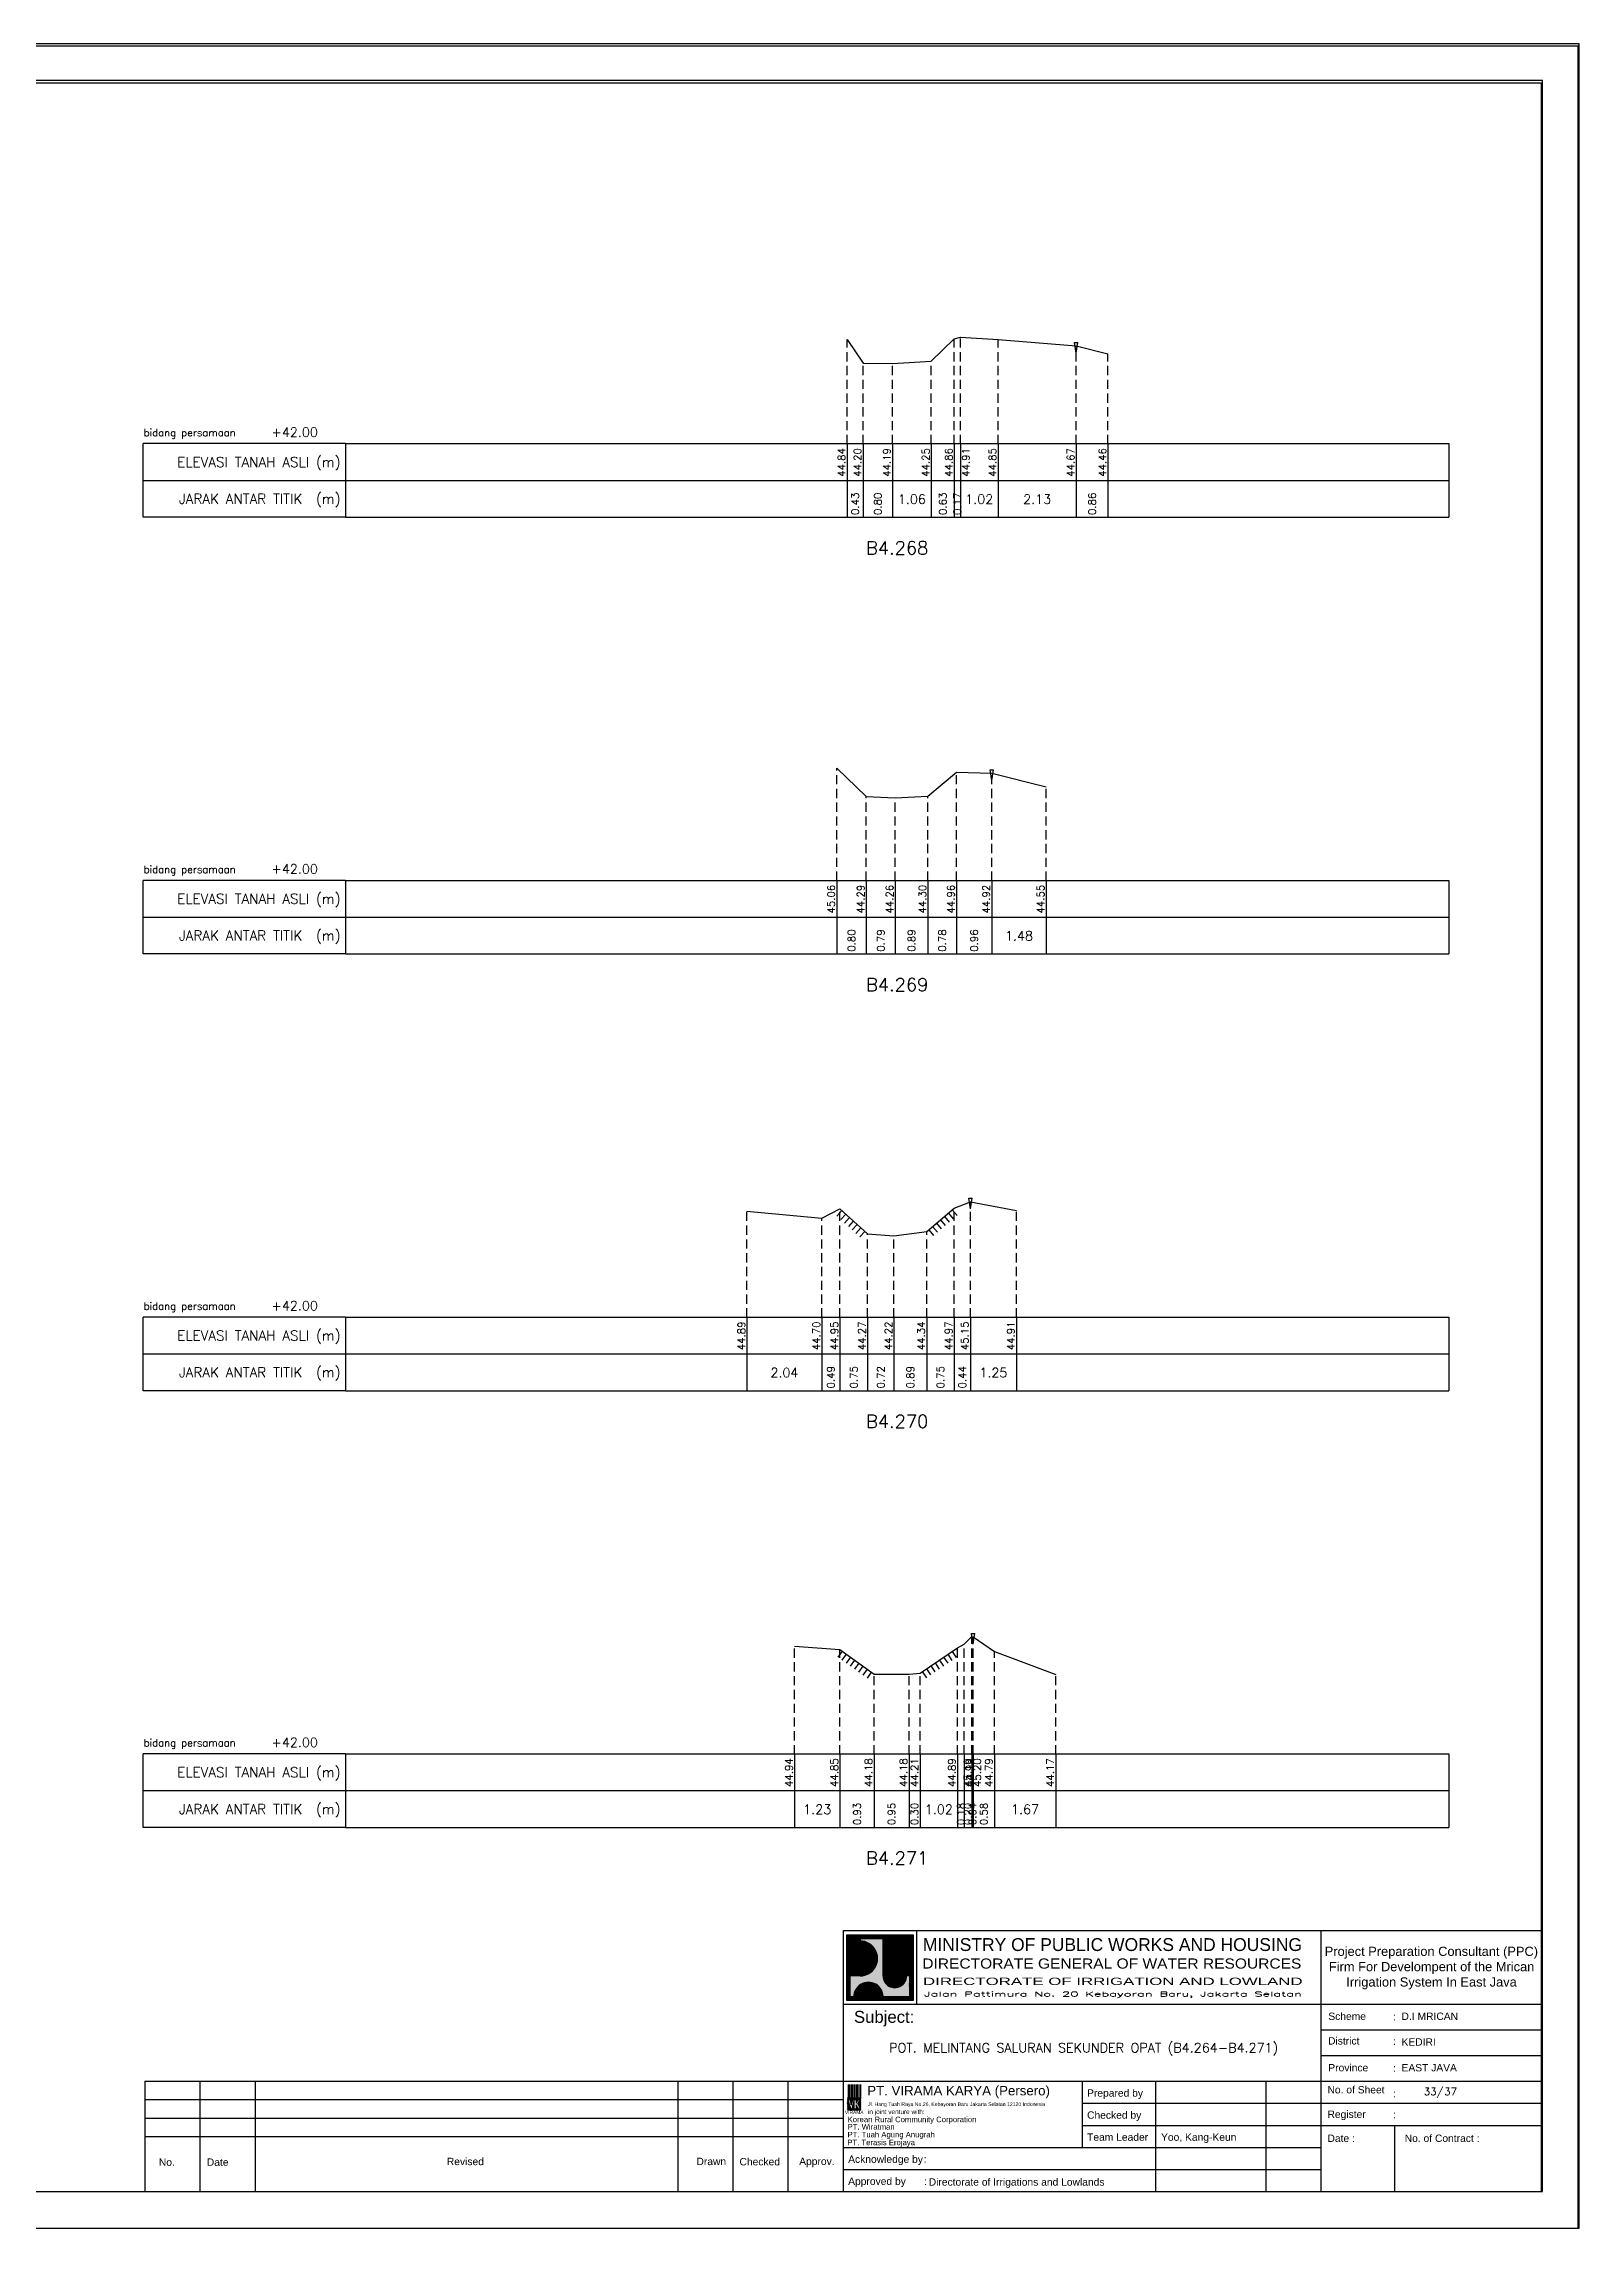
# Model space of a CAD drawing. Header units: inches. Extents: x -11 to 3175, y -842 to -783.
# Drawn here: x 2789.3 to 2831.1, y -842 to -782.6 of the extents above; entities that cross this region are included whole.
import ezdxf
from ezdxf.enums import TextEntityAlignment as Align

# ---------------------------------------------------------------- set-up
doc = ezdxf.new("R2010")
doc.units = ezdxf.units.IN
doc.header["$MEASUREMENT"] = 0
doc.linetypes.add('DASHED2', pattern=[0.375, 0.25, -0.125])
doc.layers.add('KOP', color=7, linetype='Continuous')
doc.layers.add('pelengkap', color=7, linetype='Continuous')
doc.styles.add('ARIAL', font='arial.ttf')
doc.styles.add('battang01', font='arial.ttf')
doc.styles.add('L100', font='simplex.shx', dxfattribs={"height": 0.254})
doc.styles.add('L140', font='simplex.shx', dxfattribs={"height": 0.356})
doc.styles.add('L80', font='simplex.shx', dxfattribs={"height": 0.203})
doc.styles.add('ROMANS-N', font='ROMANS.SHX', dxfattribs={"width": 0.8})
doc.styles.add('SONDU', font='arial.ttf')
doc.styles.get("Standard").update_dxf_attribs({"font": 'simplex.shx'})
doc.styles.add('STYLE1', font='arial.ttf', dxfattribs={"height": 0.2})
pattern_1 = [(45, (0, 0), (-0.08838834764831843, 0.08838834764831845), [])]

# ---------------------------------------------------------------- blocks, each defined once
blk = doc.blocks.new('kop')
at = {"layer": 'KOP'}
h = blk.add_hatch(color=3, dxfattribs=at)
h.paths.add_polyline_path([(609.8653532927285, 69.7965174242664), (591.8076082223538, 69.7965174242664), (591.8076082223538, 51.90947071793616), (609.8653532927285, 51.90947071793616)])
h.paths.add_polyline_path([(592.1020534932645, 52.24844148547069), (592.1020534932645, 69.50460869670152), (609.5341911203627, 69.50460869670152), (609.5341911203627, 52.24844148547069)], flags=16)
edge = h.paths.add_edge_path(flags=0)
edge.add_line((608.873529834174, 52.90910277674104), (601.6712012034158, 52.90910277674104))
edge.add_ellipse((597.6820295724688, 52.91975268540099), major_axis=(2.820780363398898, 2.820780363398898), ratio=0.9999999999999934, start_angle=314.8470375744171, end_angle=495.1529624255826)
edge.add_line((593.6928579415221, 52.90910277674104), (592.7627147794652, 52.90910277674104))
edge.add_line((592.7627147794651, 52.90910277674104), (592.7627147794651, 58.62619728620361))
edge.add_line((592.7627147794651, 58.62619728620368), (595.428986556629, 58.62619728620368))
edge.add_ellipse((595.4289865566291, 63.36824099147847), major_axis=(-3.353131261170752, 3.353131261170752), ratio=0.9999999999999983, start_angle=134.9999999999999, end_angle=314.9999999999999)
edge.add_line((595.4289865566291, 68.11028469675327), (595.4289865566291, 68.84394741944757))
edge.add_line((595.4289865566291, 68.84394741944752), (601.6547436091821, 68.84394741944752))
edge.add_line((601.6547436091821, 68.84394741944752), (601.6547436091821, 58.59413430307072))
edge.add_ellipse((604.8563547331537, 58.62619728605213), major_axis=(2.263994459030571, 2.263994459030571), ratio=0.9999999999991376, start_angle=135.5737774266452, end_angle=315.0000000026869)
edge.add_line((608.0581264027169, 58.62619728620368), (608.873529834174, 58.62619728620368))
edge.add_line((608.873529834174, 58.62619728620368), (608.873529834174, 52.9091027767411))
h = blk.add_hatch(dxfattribs=at)
h.set_pattern_fill('ANSI31', color=21)
h.set_pattern_definition(pattern_1)
h.paths.add_polyline_path([(609.5341911203627, 69.50460869670152), (592.1020534932645, 69.50460869670152), (592.1020534932645, 52.24844148547069), (609.5341911203627, 52.24844148547069)])
edge = h.paths.add_edge_path(flags=16)
edge.add_line((608.0581264038578, 58.62619728331649), (608.873529834174, 58.62619728331649))
edge.add_line((608.873529834174, 58.62619728331649), (608.873529834174, 52.90910277674104))
edge.add_line((608.873529834174, 52.90910277674104), (601.6712012043477, 52.90910277674104))
edge.add_ellipse((597.6820295732255, 52.91975268530538), major_axis=(-2.820780363950464, 2.820780363950464), ratio=0.9999999999999999, start_angle=224.8470375717975, end_angle=405.1529624282025)
edge.add_line((593.6928579421033, 52.90910277674104), (592.7627147794651, 52.90910277674104))
edge.add_line((592.7627147794651, 52.90910277674104), (592.7627147794651, 58.62619728331649))
edge.add_line((592.7627147794651, 58.62619728331649), (595.4289865705781, 58.62619728331649))
edge.add_ellipse((595.4289865571182, 63.3682409894528), major_axis=(-3.353131262124677, 3.353131262124677), ratio=0.9999999999999912, start_angle=134.9999999999997, end_angle=314.9999999999998)
edge.add_line((595.4289865571182, 68.11028469676671), (595.4289865571182, 68.84394741944752))
edge.add_line((595.4289865571182, 68.84394741944752), (601.6547436095548, 68.84394741944752))
edge.add_line((601.6547436095548, 68.84394741944752), (601.6547436095548, 58.5941344047481))
edge.add_ellipse((604.8563547345466, 58.62619728331649), major_axis=(-2.263994459341034, 2.263994459341035), ratio=0.999999999999965, start_angle=45.57377555810933, end_angle=225.000000000001)
h = blk.add_hatch(color=3, dxfattribs=at)
edge = h.paths.add_edge_path()
edge.add_line((601.6547436091821, 68.84394741944752), (595.4289865566291, 68.84394741944752))
edge.add_line((595.4289865566291, 68.84394741944752), (595.4289865566291, 68.11028469675321))
edge.add_ellipse((595.4289865566291, 63.36824099147847), major_axis=(-3.353131261170759, 3.353131261170758), ratio=0.9999999999999979, start_angle=134.9999999999999, end_angle=314.99999999999994, ccw=False)
edge.add_line((595.4289865566291, 58.62619728620368), (592.7627147794652, 58.62619728620368))
edge.add_line((592.7627147794651, 58.62619728620368), (592.7627147794651, 52.9091027767411))
edge.add_line((592.7627147794651, 52.90910277674104), (593.692857941522, 52.90910277674104))
edge.add_ellipse((597.6820295724688, 52.91975268540099), major_axis=(-2.820780363398898, 2.820780363398898), ratio=0.9999999999999934, start_angle=-135.1529624255826, end_angle=45.15296242558293, ccw=False)
edge.add_line((601.6712012034156, 52.90910277674104), (608.8735298341738, 52.90910277674104))
edge.add_line((608.873529834174, 52.90910277674104), (608.873529834174, 58.62619728620361))
edge.add_line((608.873529834174, 58.62619728620368), (608.0581264027169, 58.62619728620368))
edge.add_ellipse((604.856354733136, 58.62619728987087), major_axis=(2.263994459042317, 2.263994459042318), ratio=0.9999999999997576, start_angle=134.426222510409, end_angle=314.999999934367, ccw=False)
edge.add_line((601.6547436091821, 58.65826027636805), (601.6547436091821, 68.8439474194476))
h = blk.add_hatch(dxfattribs=at)
h.set_pattern_fill('ANSI31', color=41)
h.set_pattern_definition(pattern_1)
h.paths.add_polyline_path([(595.5939701222399, 25.44229578518152), (591.9923714647559, 25.44229578518152), (591.9923714647559, 22.12011222587194), (595.5939701222399, 22.12011222587194)])
h.paths.add_polyline_path([(594.8290399212113, 23.80107538915849), (595.486404190889, 22.50553331270966), (594.9518442189607, 22.50553331270966), (594.3704352444638, 23.59173922572727), (594.3704352444638, 22.50553331270966), (593.8526512319377, 22.50553331270966), (593.8526512319377, 24.7253559070662), (593.2416323709347, 22.50553331270966), (592.8436656118323, 22.50553331270966), (592.1206616099082, 25.0450254569166), (592.6728596590955, 25.0450254569166), (593.0257276515837, 23.53939475651638), (593.4088768836065, 25.0450254569166), (594.3704352444638, 25.0450254569166), (594.3704352444638, 23.99209855350495), (594.8904903176194, 25.0450254569166), (595.4627761213299, 25.0450254569166)], flags=16)
at = {"color": 2}
blk.add_lwpolyline([(-49.29008735655361, -9.987386569675465), (790.6905617838997, -9.987386569675465), (790.6905617838997, 583.2926438577114), (-49.29008735655361, 583.2926438577114)], close=True, dxfattribs=at)
at = {"color": 6}
blk.add_lwpolyline([(0.6493091440684111, 0.0004927304488262507), (780.7026824837753, 0.0004927304488262507), (780.7026824837753, 573.3047645575871), (0.6493091440684111, 573.3047645575871)], close=True, dxfattribs=at)
at = {"layer": 'KOP', "color": 5}
for p, q in [((590.8030303217506, 70.96299432783698), (590.8030303217506, 29.98464833497903)), ((590.8030303217506, 70.96299432783698), (780.7026824837753, 70.96299432783698)), ((400.9033781597261, 29.98464833497903), (400.9033781597261, 0.0004927304488262507)), ((400.9033781597261, 29.98464833497903), (590.8030303217506, 29.98464833497903)), ((590.8030303217506, 29.98464833497903), (590.8030303217506, 0.0004927304488262507))]:
    blk.add_line(p, q, dxfattribs=at)
at = {"layer": 'KOP', "color": 3}
for p, q in [((591.8076082223538, 69.7965174242664), (609.8653532927285, 69.7965174242664)), ((591.8076082223538, 51.90947071793616), (591.8076082223538, 69.7965174242664)), ((592.1020534932645, 69.50460869670152), (609.5341911203627, 69.50460869670152)), ((592.1020534932645, 52.24844148547069), (592.1020534932645, 69.50460869670152)), ((595.4289865571182, 68.84394741502373), (595.4289865571182, 68.1102846954029)), ((595.4289865566291, 68.84394741944752), (601.6547436091821, 68.84394741944752)), ((601.6547436095548, 58.59413430414176), (601.6547436095548, 68.84394741502373)), ((609.5341911203627, 69.50460869670152), (609.5341911203627, 52.24844148547069)), ((609.8653532927285, 69.7965174242664), (609.8653532927285, 51.90947071793616)), ((592.7627147794651, 52.90910277674104), (592.7627147794651, 58.62619728620368)), ((595.4289865571182, 58.62619728331649), (592.7627147799426, 58.62619728331649)), ((608.8735298352565, 58.62619728331649), (608.0581264038578, 58.62619728331649)), ((608.873529834174, 58.62619728620368), (608.873529834174, 52.90910277674104)), ((609.8653532927285, 51.90947071793616), (591.8076082223538, 51.90947071793616)), ((609.5341911203627, 52.24844148547069), (592.1020534932645, 52.24844148547069)), ((593.6928579415221, 52.90910277674104), (592.7627147794651, 52.90910277674104)), ((608.873529834174, 52.90910277674104), (601.6712012034156, 52.90910277674104)), ((720.7343712747147, 43.97725428375983), (780.7026824837753, 43.97725428375983)), ((720.7343712747147, 36.98095130936949), (780.7026824837753, 36.98095130936949)), ((415.895455961991, 29.98464833497903), (415.895455961991, 0.0004927304488262507)), ((430.8875337642562, 29.98464833497903), (430.8875337642562, 0.0004927304488262507)), ((545.8267969149554, 29.98464833497903), (545.8267969149554, 0.0004927304488262507)), ((560.8188747172203, 29.98464833497903), (560.8188747172203, 0.0004927304488262507)), ((575.8109525194855, 29.98464833497903), (575.8109525194855, 0.0004927304488262507)), ((655.7687007982327, 29.98464833497903), (655.7687007982327, 11.99415497226093)), ((675.7581378679197, 29.98464833497903), (675.7581378679197, 0.0004927304488262507)), ((705.7422934724498, 29.98464833497903), (705.7422934724498, 0.0004927304488262507)), ((400.9033781597261, 24.98728906755738), (590.8030303217506, 24.98728906755738)), ((655.7687007982327, 23.98781721407303), (720.7343712747147, 23.98781721407303)), ((720.7343712747147, 23.98781721407303), (780.7026824837753, 23.98781721407303)), ((400.9033781597261, 19.98992980013563), (590.8030303217506, 19.98992980013563)), ((655.7687007982327, 17.99098609316704), (720.7343712747147, 17.99098609316704)), ((720.7343712747147, 17.99098609316704), (780.7026824837753, 17.99098609316704)), ((740.7238083444017, 17.99098609316704), (740.7238083444017, 0.0004927304488262507)), ((400.9033781597261, 14.99257053271398), (590.8030303217506, 14.99257053271398)), ((590.8030303217506, 5.997323851354935), (720.7343712747147, 5.997323851354935))]:
    blk.add_line(p, q, dxfattribs=at)
at = {"layer": 'KOP', "color": 4}
for p, q in [((610.7924673914374, 70.96299432783698), (610.7924673914374, 50.97355725815018)), ((720.7343712747147, 70.96299432783698), (720.7343712747147, 0.0004927304488262507)), ((590.8030303217506, 50.97355725815018), (720.7343712747147, 50.97355725815018)), ((720.7343712747147, 50.97355725815018), (780.7026824837753, 50.97355725815018)), ((590.8030303217506, 29.98464833497903), (720.7343712747147, 29.98464833497903)), ((720.7343712747147, 29.98464833497903), (780.7026824837753, 29.98464833497903)), ((590.8030303217506, 11.99415497226093), (720.7343712747147, 11.99415497226093))]:
    blk.add_line(p, q, dxfattribs=at)
at = {"layer": 'KOP', "color": 41}
blk.add_line((595.5939701222399, 22.12011222587194), (591.9923714647559, 22.12011222587194), dxfattribs=at)
for points in [[(591.9923714647559, 25.44229578518152), (595.5939701222399, 25.44229578518152)], [(592.1206616099082, 25.0450254569166), (592.6728596590955, 25.0450254569166)], [(592.1206616099082, 25.0450254569166), (592.8436656118323, 22.50553331270964)], [(592.2042302093139, 25.44229578518152), (592.4160889538717, 25.44229578518152)], [(592.6279476984296, 25.44229578518152), (592.8398064429874, 25.44229578518152)], [(592.6728596590955, 25.04502545691657), (593.0257276515837, 23.53939475651638), (593.4088768836065, 25.04502545691663)], [(593.0516651875452, 25.44229578518152), (593.2635239321031, 25.44229578518152)], [(593.2416323709347, 22.50553331270964), (593.8526512319377, 24.7253559070662)], [(593.4088768836065, 25.0450254569166), (594.3704352444638, 25.0450254569166)], [(593.475382676661, 25.44229578518152), (593.6872414212188, 25.44229578518152)], [(593.8526512319377, 22.50553331270966), (593.8526512319377, 24.7253559070662)], [(593.8991001657766, 25.44229578518152), (594.1109589103345, 25.44229578518152)], [(594.3228176548924, 25.44229578518152), (594.5346763994503, 25.44229578518152)], [(594.3704352444638, 25.0450254569166), (594.3704352444638, 23.99209855350495)], [(594.3704352444638, 23.99209855350495), (594.8904903176194, 25.04502545691664)], [(594.7465351440081, 25.44229578518152), (594.958393888566, 25.44229578518152)], [(594.8290399212113, 23.80107538915849), (595.4627761213299, 25.04502545691658)], [(594.8290399212113, 23.80107538915849), (595.486404190889, 22.50553331270966)], [(594.8904903176194, 25.0450254569166), (595.4627761213299, 25.0450254569166)], [(595.1702526331238, 25.44229578518152), (595.3821113776818, 25.44229578518152)], [(592.8436656118323, 22.50553331270966), (593.2416323709347, 22.50553331270966)], [(593.8526512319377, 22.50553331270966), (594.3704352444638, 22.50553331270966)], [(594.9518442189607, 22.50553331270961), (594.3704352444638, 23.59173922572727)], [(594.3704352444638, 23.59173922572727), (594.3704352444638, 22.50553331270966)], [(594.9518442189607, 22.50553331270966), (595.486404190889, 22.50553331270966)]]:
    blk.add_lwpolyline(points, dxfattribs=at)
at = {"layer": 'KOP', "color": 42}
for points in [[(592.1962927759001, 29.11418325926331), (592.1962927759001, 25.44229578518152)], [(592.5354066955362, 29.11418325926331), (592.5354066955362, 25.44229578518152)], [(592.9591241846518, 29.11418325926331), (592.9591241846518, 25.44229578518152)], [(593.3828416737675, 29.11418325926331), (593.3828416737675, 25.44229578518152)], [(593.8065591628832, 29.11418325926331), (593.8065591628832, 25.44229578518152)], [(594.2302766519989, 29.11418325926331), (594.2302766519989, 25.44229578518152)], [(594.6539941411147, 29.11418325926331), (594.6539941411147, 25.44229578518152)], [(595.0777116302304, 29.11418325926331), (595.0777116302304, 25.44229578518152)], [(595.5014291193462, 29.11418325926331), (595.5014291193462, 25.44229578518152)]]:
    blk.add_lwpolyline(points, dxfattribs=at)
at = {"layer": 'KOP', "color": 3}
for centre, major_axis, ratio, start_param, end_param in [((595.4289865571182, 63.3682409894528), (-3.353131262124677, 3.353131262124677), 0.9999999999999912, 2.35619449019234, 5.497787143782134), ((597.6820295732255, 52.91975268530538), (-2.820780363950464, 2.820780363950464), 0.9999999999999998, 3.924321118983262, 7.071253168581014), ((604.8563547345466, 58.62619728331649), (-2.263994459341034, 2.263994459341035), 0.9999999999999651, 0.7853981633974656, 3.926990816987259)]:
    blk.add_ellipse(centre, major_axis=major_axis, ratio=ratio, start_param=start_param, end_param=end_param, dxfattribs=at)
at = {"layer": 'KOP', "color": 5, "style": 'SONDU'}
for s, height, width, p, p2 in [('MINISTRY OF PUBLIC WORKS AND HOUSING', 3.49815148719519, 0.9710490151369037, (612.4932982688147, 65.39724920043633), (715.583635835389, 65.39724920043633)), ('DIRECTORATE GENERAL OF WATER RESOURCES', 2.748547597081934, 1.100714376561997, (612.3259886324004, 60.61804978528377), (715.4154333181652, 60.61804978528377)), ('DIRECTORATE OF IRRIGATION AND LOWLAND', 1.99894370696868, 1.63875262601232, (612.5247331509995, 56.15346481889102), (715.7518429621628, 56.15346481889102))]:
    blk.add_text(s, height=height, dxfattribs=dict(at, width=width)).set_placement(p, p2, align=Align.FIT)
at = {"layer": 'KOP', "color": 3, "style": 'ROMANS-N', "width": 1.832260783358812}
blk.add_text('Jalan Pattimura No. 20 Kebayoran Baru, Jakarta Selatan', height=1.249339816855425, dxfattribs=at).set_placement((612.7914110984061, 53.0739527913797), (715.583635835389, 53.0739527913797), align=Align.FIT)
at = {"layer": 'KOP', "color": 5, "style": 'ARIAL'}
blk.add_text('Subject:', height=3.252150442789123, dxfattribs=at).set_placement((593.7538629287924, 45.86653647040268))
at = {"layer": 'KOP', "color": 3}
for s, height, style, p in [('Scheme', 1.99894370696868, 'battang01', (722.7467307064071, 46.65722556886666)), (':', 1.99894370696868, 'battang01', (740.368327375754, 46.56012324452533)), ('D.I MRICAN', 1.99894370696868, 'battang01', (742.6585068305885, 46.65722556886666)), ('District', 1.99894370696868, 'battang01', (722.6754973804648, 39.96707763894264)), ('KEDIRI', 1.99894370696868, 'battang01', (742.6585068305885, 39.66092259447632)), (':', 1.99894370696868, 'battang01', (740.382074427338, 39.86997531646293)), ('Province', 1.99894370696868, 'battang01', (722.7467307064071, 32.66461962008597)), (':', 1.99894370696868, 'battang01', (740.368327375754, 32.56751729574452)), ('EAST JAVA', 1.99894370696868, 'battang01', (742.6585068305885, 32.66461962008597)), ('Prepared by', 1.99894370696868, 'battang01', (657.1430811109453, 25.78808395849862)), ('No. of Sheet ', 1.99894370696868, 'battang01', (722.520620818671, 26.67669459981798)), (':', 1.99894370696868, 'battang01', (740.3764858407951, 25.61838168175072)), ('in joint venture with:', 1.249339816855425, 'SONDU', (597.5578460284455, 21.07202452231022)), ('Checked by', 1.99894370696868, 'battang01', (657.1430811109453, 19.79125283759251)), ('Register', 1.99894370696868, 'battang01', (722.520620818671, 20.01807698302375)), (':', 1.99894370696868, 'battang01', (740.3598310849088, 19.92097465868241)), ('Team Leader', 1.99894370696868, 'battang01', (657.1430811109453, 13.79442171668651)), ('Yoo, Kang-Keun', 1.99894370696868, 'battang01', (677.261691985017, 13.79442171668651)), ('Date :', 1.99894370696868, 'battang01', (722.520620818671, 13.48542904786333)), ('No. of Contract :', 1.99894370696868, 'battang01', (743.5203251274443, 13.48542904786333)), ('No.', 2, 'STYLE1', (404.7326663119579, 6.989602865739329)), ('Date', 2, 'STYLE1', (417.7761580577991, 6.989602865739329)), ('Revised', 2, 'STYLE1', (483.0371936477145, 7.169341252978228)), ('Drawn', 2, 'STYLE1', (550.9231662973559, 7.182965166626985)), ('Checked', 2, 'STYLE1', (562.6224972631348, 7.108401592637279)), ('Approv.', 2, 'STYLE1', (578.86250988613, 7.205550314016108)), ('Acknowledge by', 1.99894370696868, 'battang01', (592.1774106344633, 7.797590595780406)), (':', 1.99894370696868, 'battang01', (612.7647815001492, 7.813086169812294)), ('Approved by', 1.99894370696868, 'battang01', (592.1774106344633, 1.800759474874411)), (':', 1.99894370696868, 'battang01', (612.8062382028575, 1.771932832116903)), ('Directorate of Irrigations and Lowlands', 1.99894370696868, 'battang01', (614.0846811434608, 1.594699671224788))]:
    blk.add_text(s, height=height, dxfattribs=dict(at, style=style)).set_placement(p)
at = {"layer": 'KOP', "color": 6, "style": 'SONDU'}
blk.add_text('PT. VIRAMA KARYA (Persero)', height=2.580944750812598, dxfattribs=at).set_placement((597.3630730504415, 26.14584984606049))
at = {"layer": 'KOP', "color": 42, "style": 'SONDU'}
blk.add_text('VIRAMA', height=0.9417941134961573, dxfattribs=at).set_placement((591.2959839900191, 21.03873930941651))
at = {"layer": 'KOP', "color": 4, "style": 'SONDU'}
for s, p in [('Korean Rural Community Corporation', (592.0172325651579, 18.85809622764893)), ('PT. Wiratman', (592.0172325651579, 16.86431729777243)), ('PT. Terasis Erojaya', (591.9444979581187, 12.58833032325808)), ('PT. Tuah Agung Anugrah', (591.9984246368545, 14.73155498450907))]:
    blk.add_text(s, height=1.49920778022651, dxfattribs=at).set_placement(p)
at = {"layer": 'KOP', "color": 3, "insert": (719.8583502723425, 60.76950394133539), "char_height": 2.49867963371085, "width": 61.43936713392102, "attachment_point": 4, "style": 'SONDU'}
blk.add_mtext('\\pi1.9124;Project Preparation Consultant (PPC)\\P\\pi3.0493;Firm For Develompent of the Mrican \\P\\pi7.7731;Irrigation System In East Java', dxfattribs=at)
at = {"layer": 'KOP', "color": 2, "insert": (597.5716775050441, 24.25098294227902), "char_height": 0.9994718534843399, "width": 48.71807324837515, "attachment_point": 1, "style": 'SONDU'}
blk.add_mtext('Jl. Hang Tuah Raya No.26, Kebayoran Baru Jakarta Selatan 12120 Indonesia', dxfattribs=at)
blk = doc.blocks.new('c100')
at = {"color": 2}
blk.add_lwpolyline([(-5, -1), (79.10000000000002, -1), (79.10000000000002, 58.4), (-5, 58.4)], close=True, dxfattribs=at)
at = {"color": 6}
blk.add_lwpolyline([(0, 0), (78.10000000000002, 0), (78.10000000000002, 57.4), (3.516176065587739e-15, 57.4)], close=True, dxfattribs=at)
blk = doc.blocks.new('das2')
at = {"color": 5, "linetype": 'Continuous'}
for q in [(0, 1), (17.75, 0.9999999999999973)]:
    blk.add_line((2.75, 1), q, dxfattribs=at)
at = {"color": 3, "linetype": 'Continuous'}
for p, q in [((2.75, 1), (2.75, 0)), ((17.75, 0.9999999999999973), (17.75, -2.664535259100376e-15)), ((0, 0.5000000000000004), (17.75, 0.4999999999999973)), ((2.75, 0), (0, 0)), ((2.75, 0), (17.75, -2.664535259100376e-15))]:
    blk.add_line(p, q, dxfattribs=at)
blk.add_lwpolyline([(0, 0), (0, 1)], dxfattribs=at)
blk.add_text('bidang persamaan', height=0.1, dxfattribs=at).set_placement((0.005000000000000004, 1.100000000000001))
at = {"color": 5, "linetype": 'Continuous'}
for s, p in [('ELEVASI TANAH ASLI (m)', (2.683279515513197, 0.6825000000000001)), ('JARAK ANTAR TITIK  (m)', (2.683279515513197, 0.1825000000000001))]:
    blk.add_text(s, height=0.135, dxfattribs=at).set_placement(p, align=Align.RIGHT)
blk = doc.blocks.new('gbrpatok')
at = {"color": 2, "linetype": 'Continuous'}
for p, q in [((-0.0004517254713327645, 0.0009574234873781506), (0.0004517254713327645, 0.0009574234873781506)), ((0, -0.001962284437723838), (-0.0004517254713327645, 0.0009574234873781506)), ((0, -0.001962284437723838), (0.0004517254713327645, 0.0009574234873781506))]:
    blk.add_line(p, q, dxfattribs=at)

msp = doc.modelspace()

# ---------------------------------------------------------------- linework, layer by layer
at = {"color": 2, "linetype": 'Continuous', "lineweight": -3}
for p, q in [((2814.104190115489, -790.6237362777281), (2814.270426461489, -790.5757362777281)), ((2814.270426461489, -790.5757362777281), (2815.293176967489, -790.6397362777282)), ((2811.190390027489, -790.6437362777282), (2811.621336516489, -791.2867362777281)), ((2813.477882749488, -791.2357362777282), (2814.104190115489, -790.6237362777281)), ((2815.293176967489, -790.6397362777282), (2817.419823388489, -790.8187362777281)), ((2817.419823388489, -790.8187362777281), (2818.282778775489, -791.0297362777281)), ((2811.621336516489, -791.2867362777281), (2812.422573544488, -791.2987362777282)), ((2812.422573544488, -791.2987362777282), (2813.477882749488, -791.2357362777282)), ((2810.90636034095, -802.3003747343557), (2811.71084771295, -803.0693747343557)), ((2813.38837235995, -803.0563747343557), (2814.16399181595, -802.4043747343557)), ((2814.16399181595, -802.4043747343557), (2815.12245569095, -802.4373747343557)), ((2815.12245569095, -802.4373747343557), (2816.60240839295, -802.8093747343556)), ((2811.71084771295, -803.0693747343557), (2812.49650633895, -803.1023747343556)), ((2812.49650633895, -803.1023747343556), (2813.38837235995, -803.0563747343557)), ((2808.465683200004, -814.3420303390609), (2810.503090969004, -814.531030339061)), ((2810.503090969004, -814.531030339061), (2810.994781441004, -814.2830303390609)), ((2810.994781441004, -814.2830303390609), (2811.745193118004, -814.964030339061)), ((2813.354027159004, -814.8960303390609), (2814.102885289004, -814.262030339061)), ((2814.102885289004, -814.262030339061), (2814.541348514004, -814.0860303390609)), ((2814.541348514004, -814.0860303390609), (2815.791888397004, -814.329030339061)), ((2811.745193118004, -814.964030339061), (2812.463744846004, -815.0160303390609)), ((2812.463744846004, -815.0160303390609), (2813.354027159004, -814.8960303390609)), ((2809.760233180939, -826.1700761142545), (2810.993981801939, -826.2650761142545)), ((2813.174707736939, -826.9020761142546), (2814.191033857939, -826.2170761142545)), ((2814.191033857939, -826.2170761142545), (2814.37431994494, -826.1190761142545)), ((2814.37431994494, -826.1190761142545), (2814.578925129939, -825.9100761142545)), ((2814.578925129939, -825.9100761142545), (2814.618586193939, -825.9200761142545)), ((2814.618586193939, -825.9200761142545), (2815.193815713939, -826.3160761142545)), ((2810.993981801939, -826.2650761142545), (2811.924512512939, -826.9330761142545)), ((2815.193815713939, -826.3160761142545), (2816.862171271939, -826.9400761142546)), ((2811.924512512939, -826.9330761142545), (2812.872805852939, -826.9320761142545)), ((2812.872805852939, -826.9320761142545), (2813.174707736939, -826.9020761142546))]:
    msp.add_line(p, q, dxfattribs=at)
at = {"color": 1, "linetype": 'DASHED2', "lineweight": -3}
for p, q in [((2814.270426461489, -793.4867362777281), (2814.270426461489, -790.5757362777281)), ((2811.190390027489, -793.4867362777281), (2811.190390027489, -790.6437362777282)), ((2814.104190115489, -793.4867362777281), (2814.104190115489, -790.6237362777281)), ((2815.293176967489, -793.4867362777281), (2815.293176967489, -790.6397362777282)), ((2817.419823388489, -793.4867362777281), (2817.419823388489, -790.8187362777281)), ((2818.282778775489, -793.4867362777281), (2818.282778775489, -791.0297362777281)), ((2811.621336516489, -793.4867362777281), (2811.621336516489, -791.2867362777281)), ((2812.422573544488, -793.4867362777281), (2812.422573544488, -791.2987362777282)), ((2813.477882749488, -793.4867362777281), (2813.477882749488, -791.2357362777282)), ((2810.90636034095, -805.3603747343557), (2810.90636034095, -802.3003747343557)), ((2814.16399181595, -805.3603747343557), (2814.16399181595, -802.4043747343557)), ((2815.12245569095, -805.3603747343557), (2815.12245569095, -802.4373747343557)), ((2811.71084771295, -805.3603747343557), (2811.71084771295, -803.0693747343557)), ((2813.38837235995, -805.3603747343557), (2813.38837235995, -803.0563747343557)), ((2816.60240839295, -805.3603747343557), (2816.60240839295, -802.8093747343556)), ((2812.49650633895, -805.3603747343557), (2812.49650633895, -803.1023747343556)), ((2808.465683200004, -817.2350303390609), (2808.465683200004, -814.3420303390609)), ((2810.994781441004, -817.2350303390609), (2810.994781441004, -814.2830303390609)), ((2814.102885289004, -817.2350303390609), (2814.102885289004, -814.262030339061)), ((2814.541348514004, -817.2350303390609), (2814.541348514004, -814.0860303390609)), ((2815.791888397004, -817.2350303390609), (2815.791888397004, -814.329030339061)), ((2810.503090969004, -817.2350303390609), (2810.503090969004, -814.531030339061)), ((2811.745193118004, -817.2350303390609), (2811.745193118004, -814.964030339061)), ((2813.354027159004, -817.2350303390609), (2813.354027159004, -814.8960303390609)), ((2812.463744846004, -817.2350303390609), (2812.463744846004, -815.0160303390609)), ((2809.760233180939, -829.1100761142545), (2809.760233180939, -826.1700761142545)), ((2814.191033857939, -829.1100761142545), (2814.191033857939, -826.2170761142545)), ((2814.37431994494, -829.1100761142545), (2814.37431994494, -826.1190761142545)), ((2814.578925129939, -829.1100761142545), (2814.578925129939, -825.9100761142545)), ((2814.618586193939, -829.1100761142545), (2814.618586193939, -825.9200761142545)), ((2810.993981801939, -829.1100761142545), (2810.993981801939, -826.2650761142545)), ((2815.193815713939, -829.1100761142545), (2815.193815713939, -826.3160761142545)), ((2811.924512512939, -829.1100761142545), (2811.924512512939, -826.9330761142545)), ((2812.872805852939, -829.1100761142545), (2812.872805852939, -826.9320761142545)), ((2813.174707736939, -829.1100761142545), (2813.174707736939, -826.9020761142546)), ((2816.862171271939, -829.1100761142545), (2816.862171271939, -826.9400761142546))]:
    msp.add_line(p, q, dxfattribs=at)
at = {"color": 1, "linetype": 'Continuous', "lineweight": -3}
for p, q in [((2811.190390027489, -793.4867362777281), (2811.190390027489, -795.4867362777281)), ((2811.621336516489, -793.4867362777281), (2811.621336516489, -795.4867362777281)), ((2812.422573544488, -793.4867362777281), (2812.422573544488, -795.4867362777281)), ((2813.477882749488, -793.4867362777281), (2813.477882749488, -795.4867362777281)), ((2814.104190115489, -793.4867362777281), (2814.104190115489, -795.4867362777281)), ((2814.270426461489, -793.4867362777281), (2814.270426461489, -795.4867362777281)), ((2815.293176967489, -793.4867362777281), (2815.293176967489, -795.4867362777281)), ((2817.419823388489, -793.4867362777281), (2817.419823388489, -795.4867362777281)), ((2818.282778775489, -793.4867362777281), (2818.282778775489, -795.4867362777281)), ((2810.90636034095, -805.3603747343557), (2810.90636034095, -807.3603747343557)), ((2811.71084771295, -805.3603747343557), (2811.71084771295, -807.3603747343557)), ((2812.49650633895, -805.3603747343557), (2812.49650633895, -807.3603747343557)), ((2813.38837235995, -805.3603747343557), (2813.38837235995, -807.3603747343557)), ((2814.16399181595, -805.3603747343557), (2814.16399181595, -807.3603747343557)), ((2815.12245569095, -805.3603747343557), (2815.12245569095, -807.3603747343557)), ((2816.60240839295, -805.3603747343557), (2816.60240839295, -807.3603747343557)), ((2808.465683200004, -817.2350303390609), (2808.465683200004, -819.2350303390609)), ((2810.503090969004, -817.2350303390609), (2810.503090969004, -819.2350303390609)), ((2810.994781441004, -817.2350303390609), (2810.994781441004, -819.2350303390609)), ((2811.745193118004, -817.2350303390609), (2811.745193118004, -819.2350303390609)), ((2812.463744846004, -817.2350303390609), (2812.463744846004, -819.2350303390609)), ((2813.354027159004, -817.2350303390609), (2813.354027159004, -819.2350303390609)), ((2814.102885289004, -817.2350303390609), (2814.102885289004, -819.2350303390609)), ((2814.541348514004, -817.2350303390609), (2814.541348514004, -819.2350303390609)), ((2815.791888397004, -817.2350303390609), (2815.791888397004, -819.2350303390609)), ((2809.760233180939, -829.1100761142545), (2809.760233180939, -831.1100761142545)), ((2810.993981801939, -829.1100761142545), (2810.993981801939, -831.1100761142545)), ((2811.924512512939, -829.1100761142545), (2811.924512512939, -831.1100761142545)), ((2812.872805852939, -829.1100761142545), (2812.872805852939, -831.1100761142545)), ((2813.174707736939, -829.1100761142545), (2813.174707736939, -831.1100761142545)), ((2814.191033857939, -829.1100761142545), (2814.191033857939, -831.1100761142545)), ((2814.37431994494, -829.1100761142545), (2814.37431994494, -831.1100761142545)), ((2814.578925129939, -829.1100761142545), (2814.578925129939, -831.1100761142545)), ((2814.618586193939, -829.1100761142545), (2814.618586193939, -831.1100761142545)), ((2815.193815713939, -829.1100761142545), (2815.193815713939, -831.1100761142545)), ((2816.862171271939, -829.1100761142545), (2816.862171271939, -831.1100761142545))]:
    msp.add_line(p, q, dxfattribs=at)
at = {"layer": 'pelengkap', "color": 1, "linetype": 'Continuous', "lineweight": -3}
for p, q in [((2811.046618225492, -814.3300723179087), (2810.912212571642, -814.4781774164468)), ((2814.048548217605, -814.3080333159745), (2814.177778332568, -814.4606753068762)), ((2811.150291794469, -814.4241562756043), (2811.015886140618, -814.5722613741424)), ((2811.253965363446, -814.5182402332999), (2811.119559709595, -814.666345331838)), ((2811.357638932423, -814.6123241909955), (2811.223233278572, -814.7604292895336)), ((2811.461312501399, -814.7064081486911), (2811.326906847549, -814.8545132472292)), ((2811.564986070376, -814.8004921063867), (2811.430580416526, -814.9485972049248)), ((2811.668659639353, -814.8945760640823), (2811.534253985502, -815.0426811626204)), ((2813.407451855819, -814.8507997988235), (2813.536681970783, -815.0034417897251)), ((2813.51430124945, -814.7603387183486), (2813.643531364414, -814.9129807092503)), ((2813.621150643081, -814.6698776378738), (2813.750380758045, -814.8225196287755)), ((2813.728000036712, -814.579416557399), (2813.857230151676, -814.7320585483006)), ((2813.834849430343, -814.4889554769242), (2813.964079545307, -814.6415974678258)), ((2813.941698823974, -814.3984943964493), (2814.070928938937, -814.551136387351)), ((2811.050846586223, -826.3058976319674), (2810.934213678472, -826.4683684442061)), ((2811.164576154791, -826.3875406673931), (2811.04794324704, -826.5500114796318)), ((2811.278305723358, -826.4691837028188), (2811.161672815607, -826.6316545150576)), ((2811.392035291926, -826.5508267382445), (2811.275402384175, -826.7132975504833)), ((2811.505764860493, -826.6324697736702), (2811.389131952742, -826.794940585909)), ((2811.619494429061, -826.7141128090959), (2811.50286152131, -826.8765836213347)), ((2811.733223997629, -826.7957558445216), (2811.616591089878, -826.9582266567604)), ((2813.348846970997, -826.7847069225498), (2813.460627153573, -826.9505538121296)), ((2813.464939793703, -826.7064607947467), (2813.576719976279, -826.8723076843264)), ((2813.581032616408, -826.6282146669436), (2813.692812798984, -826.7940615565233)), ((2813.697125439114, -826.5499685391404), (2813.80890562169, -826.7158154287201)), ((2813.813218261819, -826.4717224113373), (2813.924998444395, -826.637569300917)), ((2813.929311084525, -826.3934762835341), (2814.0410912671, -826.5593231731139)), ((2814.04540390723, -826.315230155731), (2814.157184089806, -826.4810770453107)), ((2811.846953566196, -826.8773988799473), (2811.730320658445, -827.0398696921861)), ((2813.232754148292, -826.862953050353), (2813.344534330868, -827.0287999399327))]:
    msp.add_line(p, q, dxfattribs=at)

# ---------------------------------------------------------------- block references
at = {"color": 2, "linetype": 'Continuous', "lineweight": -3}
msp.add_blockref('c100', (2752, -841), dxfattribs=at)
for name, p, xscale, yscale, zscale in [('kop', (2752, -841), 0.1, 0.1, 0.1), ('das2', (2792.05, -795.475), 2, 2, 2), ('das2', (2792.05, -807.35), 2, 2, 2), ('das2', (2792.05, -819.225), 2, 2, 2), ('das2', (2792.05, -831.1), 2, 2, 2)]:
    msp.add_blockref(name, p, dxfattribs=dict(at, xscale=xscale, yscale=yscale, zscale=zscale))
at = {"color": 1, "linetype": 'Continuous', "lineweight": -3, "xscale": 100, "yscale": 100, "zscale": 100}
for p in [(2817.419823388489, -790.8187362777281), (2815.12245569095, -802.4373747343557), (2814.541348514004, -814.0860303390609), (2814.618586193939, -825.9200761142545)]:
    msp.add_blockref('gbrpatok', p, dxfattribs=at)

# ---------------------------------------------------------------- texts
at = {"color": 3, "linetype": 'Continuous', "lineweight": -3, "style": 'L100'}
for s, p in [('+42.00', (2796.165866561296, -793.2904026700543)), ('1.06', (2812.950228146989, -795.1117362777281)), ('1.02', (2814.781801714489, -795.1117362777281)), ('2.13', (2816.356500177989, -795.1117362777281)), ('+42.00', (2796.165866561296, -805.1654026700543)), ('1.48', (2815.86243204195, -806.9853747343557)), ('+42.00', (2796.165866561296, -817.0404026700543)), ('2.04', (2809.484387084504, -818.8600303390609)), ('1.25', (2815.166618455504, -818.8600303390609)), ('+42.00', (2796.165866561296, -828.9154026700543)), ('1.23', (2810.377107491439, -830.7350761142545)), ('1.02', (2813.682870797439, -830.7350761142545)), ('1.67', (2816.027993492939, -830.7350761142545))]:
    msp.add_text(s, height=0.254, dxfattribs=at).set_placement(p, align=Align.CENTER)
at = {"color": 3, "linetype": 'Continuous', "lineweight": -3, "style": 'L80'}
for s, p in [('44.84', (2811.140195546082, -793.9867066072239)), ('44.20', (2811.571142035082, -793.9867066072239)), ('44.19', (2812.372379063082, -793.9867066072239)), ('44.25', (2813.427688268082, -793.9867066072239)), ('44.86', (2814.053995634082, -793.9867066072239)), ('44.91', (2814.520231980082, -793.9867066072239)), ('44.85', (2815.242982486082, -793.9867066072239)), ('44.67', (2817.369628907082, -793.9867066072239)), ('44.46', (2818.232584294082, -793.9867066072239)), ('45.06', (2810.856165859544, -805.8603450638515)), ('44.29', (2811.660653231544, -805.8603450638515)), ('44.26', (2812.446311857544, -805.8603450638515)), ('44.30', (2813.338177878544, -805.8603450638515)), ('44.96', (2814.113797334544, -805.8603450638515)), ('44.92', (2815.072261209544, -805.8603450638515)), ('44.55', (2816.552213911544, -805.8603450638515)), ('44.89', (2808.415488718597, -817.7350006685567)), ('44.70', (2810.452896487598, -817.7350006685567)), ('44.95', (2810.944586959597, -817.7350006685567)), ('44.27', (2811.694998636598, -817.7350006685567)), ('44.22', (2812.413550364598, -817.7350006685567)), ('44.34', (2813.303832677597, -817.7350006685567)), ('44.97', (2814.052690807598, -817.7350006685567)), ('45.15', (2814.491154032597, -817.7350006685567)), ('44.91', (2815.741693915597, -817.7350006685567)), ('44.94', (2809.710038699533, -829.6100464437503)), ('44.85', (2810.943787320533, -829.6100464437503)), ('44.18', (2811.874318031533, -829.6100464437503)), ('44.18', (2812.822611371533, -829.6100464437503)), ('44.21', (2813.124513255533, -829.6100464437503)), ('44.89', (2814.140839376533, -829.6100464437503)), ('45.19', (2814.568391712533, -829.6100464437503)), ('44.99', (2814.624125463533, -829.6100464437503)), ('45.20', (2814.828730648533, -829.6100464437503)), ('44.79', (2815.143621232533, -829.6100464437503)), ('44.17', (2816.811976790533, -829.6100464437503))]:
    msp.add_text(s, height=0.203, rotation=90, dxfattribs=at).set_placement(p, align=Align.CENTER)
for s, p in [('0.43', (2811.405863271989, -795.1117362777281)), ('0.80', (2812.021955030488, -795.1117362777281)), ('0.63', (2813.791036432488, -795.1117362777281)), ('0.17', (2814.187308288489, -795.1117362777281)), ('0.86', (2817.851301081989, -795.1117362777281)), ('0.80', (2811.30860402695, -806.9853747343557)), ('0.79', (2812.10367702595, -806.9853747343557)), ('0.89', (2812.94243934945, -806.9853747343557)), ('0.78', (2813.77618208795, -806.9853747343557)), ('0.96', (2814.64322375345, -806.9853747343557)), ('0.49', (2810.748936205004, -818.8600303390609)), ('0.75', (2811.369987279504, -818.8600303390609)), ('0.72', (2812.104468982004, -818.8600303390609)), ('0.89', (2812.908886002504, -818.8600303390609)), ('0.75', (2813.728456224004, -818.8600303390609)), ('0.44', (2814.322116901504, -818.8600303390609)), ('0.93', (2811.459247157439, -830.7350761142545)), ('0.95', (2812.398659182939, -830.7350761142545)), ('0.30', (2813.023756794939, -830.7350761142545)), ('0.18', (2814.282676901439, -830.7350761142545)), ('0.20', (2814.47662253744, -830.7350761142545)), ('0.04', (2814.598755661939, -830.7350761142545)), ('0.58', (2814.906200953939, -830.7350761142545))]:
    msp.add_text(s, height=0.203, rotation=90, dxfattribs=at).set_placement(p, align=Align.MIDDLE_CENTER)
at = {"color": 4, "linetype": 'Continuous', "lineweight": -3, "style": 'L140'}
for s, p in [('B4.268', (2812.550123084671, -796.4873845434007)), ('B4.269', (2812.550123084671, -808.3623845434007)), ('B4.270', (2812.550123084671, -820.2373845434007)), ('B4.271', (2812.550123084671, -832.1123845434007))]:
    msp.add_text(s, height=0.356, dxfattribs=at).set_placement(p, align=Align.CENTER)
at = {"color": 4, "linetype": 'Continuous', "lineweight": -3}
for s, height, style, p in [('POT. MELINTANG SALURAN SEKUNDER OPAT (B4.264-B4.271)', 0.254, 'L100', (2817.621, -837.09)), ('33/', 0.203, 'L80', (2827.14, -838.282)), ('37', 0.203, 'L80', (2827.6, -838.282))]:
    msp.add_text(s, height=height, dxfattribs=dict(at, style=style)).set_placement(p, align=Align.MIDDLE_CENTER)

doc.saveas('drawing.dxf')
